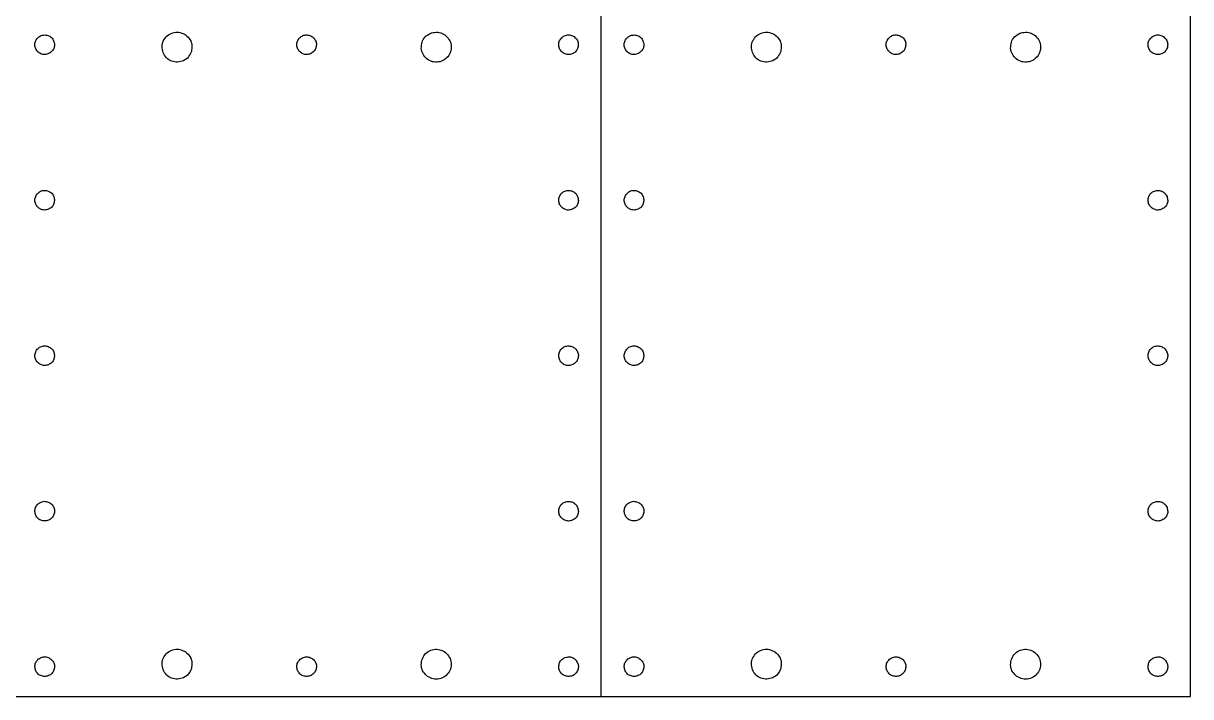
# Model space of a CAD drawing. Extents: x 0 to 432, y 0 to 250.
# Drawn here: x 218.2 to 432.1, y 0.1 to 123.6 of the extents above; entities that cross this region are included whole.
import ezdxf

# ---------------------------------------------------------------- set-up
doc = ezdxf.new("R2010")
doc.units = 0
doc.layers.add('LAYER_1', color=7, linetype='CONTINUOUS')

msp = doc.modelspace()

# ---------------------------------------------------------------- linework, layer by layer
at = {"layer": 'LAYER_1', "color": 7}
for p, q in [((324.12, 0.14), (324.12, 250.14)), ((432.12, 0.14), (432.12, 250.14)), ((247.99, 121.42), (247.99, 121.42)), ((293.02, 121.81), (293.02, 121.81)), ((317.06, 121.1), (317.06, 121.1)), ((355.99, 121.42), (355.99, 121.42)), ((401.02, 121.81), (401.02, 121.81)), ((425.06, 121.1), (425.06, 121.1)), ((220.67, 118.58), (220.67, 118.58)), ((271.92, 119.64), (271.92, 119.64)), ((328.67, 118.58), (328.67, 118.58)), ((379.92, 119.64), (379.92, 119.64)), ((220.67, 90.08), (220.67, 90.08)), ((328.67, 90.08), (328.67, 90.08)), ((319.18, 89.68), (319.18, 89.68)), ((427.18, 89.68), (427.18, 89.68)), ((319.92, 62.64), (319.92, 62.64)), ((427.92, 62.64), (427.92, 62.64)), ((220.67, 61.58), (220.67, 61.58)), ((328.67, 61.58), (328.67, 61.58)), ((222.12, 32.34), (222.12, 32.34)), ((319.18, 32.68), (319.18, 32.68)), ((330.12, 32.34), (330.12, 32.34)), ((427.18, 32.68), (427.18, 32.68)), ((247.99, 8.32), (247.99, 8.32)), ((269.06, 7.1), (269.06, 7.1)), ((355.99, 8.32), (355.99, 8.32)), ((377.06, 7.1), (377.06, 7.1)), ((316.32, 5.64), (316.32, 5.64)), ((424.32, 5.64), (424.32, 5.64)), ((222.12, 3.84), (222.12, 3.84)), ((295.49, 3.87), (295.49, 3.87)), ((330.12, 3.84), (330.12, 3.84)), ((403.49, 3.87), (403.49, 3.87)), ((0.14, 0.14), (432.12, 0.14))]:
    msp.add_line(p, q, dxfattribs=at)
for points, knots in [([(244.59, 121.28), (244.9, 121.49), (245.54, 121.91), (246.72, 122.01), (247.42, 121.71), (247.76, 121.56)], [0, 0, 0, 0, 1.125769, 2.251343, 3.377113, 3.377113, 3.377113, 3.377113]), ([(293.02, 121.81), (293.39, 121.88), (294.14, 122.02), (295.27, 121.67), (295.8, 121.12), (296.07, 120.85)], [0, 0, 0, 0, 1.125895, 2.251523, 3.377418, 3.377418, 3.377418, 3.377418]), ([(352.59, 121.28), (352.9, 121.49), (353.54, 121.91), (354.72, 122.01), (355.42, 121.71), (355.76, 121.56)], [0, 0, 0, 0, 1.125769, 2.251342, 3.377113, 3.377113, 3.377113, 3.377113]), ([(401.02, 121.81), (401.39, 121.88), (402.14, 122.02), (403.27, 121.67), (403.8, 121.12), (404.07, 120.85)], [0, 0, 0, 0, 1.125895, 2.251523, 3.377418, 3.377418, 3.377418, 3.377418]), ([(220.67, 118.58), (220.55, 118.79), (220.32, 119.19), (220.29, 119.92), (220.48, 120.35), (220.58, 120.56)], [0, 0, 0, 0, 0.694088, 1.387944, 2.082171, 2.082171, 2.082171, 2.082171]), ([(220.58, 120.56), (220.72, 120.75), (221, 121.11), (221.65, 121.43), (222.11, 121.43), (222.34, 121.42)], [0, 0, 0, 0, 0.690027, 1.37978, 2.069558, 2.069558, 2.069558, 2.069558]), ([(222.34, 121.42), (222.59, 121.36), (223.07, 121.24), (223.64, 120.72), (223.8, 120.25), (223.88, 120.02)], [0, 0, 0, 0, 0.735841, 1.472094, 2.207955, 2.207955, 2.207955, 2.207955]), ([(223.88, 120.02), (223.9, 119.76), (223.95, 119.26), (223.62, 118.54), (223.22, 118.24), (223.02, 118.09)], [0, 0, 0, 0, 0.747353, 1.495171, 2.242571, 2.242571, 2.242571, 2.242571]), ([(243.81, 118.19), (243.72, 118.56), (243.53, 119.29), (243.82, 120.44), (244.33, 121), (244.59, 121.28)], [0, 0, 0, 0, 1.125797, 2.251382, 3.377181, 3.377181, 3.377181, 3.377181]), ([(247.76, 121.56), (247.79, 121.55), (247.84, 121.52), (247.92, 121.47), (247.96, 121.43), (247.99, 121.42)], [0, 0, 0, 0, 0.0898899, 0.1797786, 0.2696674, 0.2696674, 0.2696674, 0.2696674]), ([(247.99, 121.42), (248.27, 121.16), (248.82, 120.64), (249.2, 119.51), (249.07, 118.77), (249, 118.39)], [0, 0, 0, 0, 1.12589, 2.251514, 3.377404, 3.377404, 3.377404, 3.377404]), ([(268.71, 118.53), (268.58, 118.74), (268.32, 119.16), (268.29, 119.94), (268.5, 120.39), (268.61, 120.61)], [0, 0, 0, 0, 0.736896, 1.473639, 2.210535, 2.210535, 2.210535, 2.210535]), ([(268.61, 120.61), (268.76, 120.8), (269.08, 121.18), (269.8, 121.48), (270.3, 121.42), (270.54, 121.39)], [0, 0, 0, 0, 0.736886, 1.473626, 2.21051, 2.21051, 2.21051, 2.21051]), ([(270.54, 121.39), (270.78, 121.3), (271.24, 121.13), (271.74, 120.54), (271.9, 120.04), (271.92, 119.76), (271.92, 119.7), (271.92, 119.66), (271.92, 119.64)], [0, 0, 0, 0, 0.736864, 1.473605, 2.210468, 2.269301, 2.328136, 2.38697, 2.38697, 2.38697, 2.38697]), ([(291.13, 118.98), (291.15, 119.35), (291.18, 120.11), (291.79, 121.13), (292.44, 121.52), (292.77, 121.71)], [0, 0, 0, 0, 1.125767, 2.251341, 3.377109, 3.377109, 3.377109, 3.377109]), ([(292.77, 121.71), (292.8, 121.72), (292.85, 121.75), (292.94, 121.78), (292.99, 121.8), (293.02, 121.81)], [0, 0, 0, 0, 0.0898898, 0.1797792, 0.2696684, 0.2696684, 0.2696684, 0.2696684]), ([(296.07, 120.85), (296.26, 120.52), (296.64, 119.87), (296.67, 118.68), (296.33, 118), (296.16, 117.66)], [0, 0, 0, 0, 1.125848, 2.251442, 3.377291, 3.377291, 3.377291, 3.377291]), ([(316.46, 118.95), (316.39, 119.19), (316.26, 119.67), (316.44, 120.42), (316.76, 120.84), (316.97, 121.03), (317.02, 121.06), (317.05, 121.09), (317.06, 121.1)], [0, 0, 0, 0, 0.736851, 1.473577, 2.210436, 2.269269, 2.328103, 2.386937, 2.386937, 2.386937, 2.386937]), ([(317.06, 121.1), (317.28, 121.22), (317.72, 121.46), (318.49, 121.47), (318.93, 121.23), (319.15, 121.12)], [0, 0, 0, 0, 0.736949, 1.473715, 2.210661, 2.210661, 2.210661, 2.210661]), ([(319.15, 121.12), (319.34, 120.95), (319.71, 120.62), (319.97, 119.89), (319.89, 119.4), (319.85, 119.15)], [0, 0, 0, 0, 0.736906, 1.473644, 2.210545, 2.210545, 2.210545, 2.210545]), ([(328.67, 118.58), (328.55, 118.79), (328.32, 119.19), (328.29, 119.92), (328.48, 120.35), (328.58, 120.56)], [0, 0, 0, 0, 0.694088, 1.387944, 2.082171, 2.082171, 2.082171, 2.082171]), ([(328.58, 120.56), (328.72, 120.75), (329, 121.11), (329.65, 121.43), (330.11, 121.43), (330.34, 121.42)], [0, 0, 0, 0, 0.690027, 1.37978, 2.069558, 2.069558, 2.069558, 2.069558]), ([(330.34, 121.42), (330.59, 121.36), (331.07, 121.24), (331.64, 120.72), (331.8, 120.25), (331.88, 120.02)], [0, 0, 0, 0, 0.735841, 1.472094, 2.207955, 2.207955, 2.207955, 2.207955]), ([(331.88, 120.02), (331.9, 119.76), (331.95, 119.26), (331.62, 118.54), (331.22, 118.24), (331.02, 118.09)], [0, 0, 0, 0, 0.747353, 1.495171, 2.242571, 2.242571, 2.242571, 2.242571]), ([(351.81, 118.19), (351.72, 118.56), (351.53, 119.29), (351.82, 120.44), (352.33, 121), (352.59, 121.28)], [0, 0, 0, 0, 1.125797, 2.251382, 3.377182, 3.377182, 3.377182, 3.377182]), ([(355.76, 121.56), (355.79, 121.55), (355.84, 121.52), (355.92, 121.47), (355.96, 121.43), (355.99, 121.42)], [0, 0, 0, 0, 0.0898891, 0.1797778, 0.2696666, 0.2696666, 0.2696666, 0.2696666]), ([(355.99, 121.42), (356.27, 121.16), (356.82, 120.64), (357.2, 119.51), (357.07, 118.77), (357, 118.39)], [0, 0, 0, 0, 1.12589, 2.251514, 3.377404, 3.377404, 3.377404, 3.377404]), ([(376.71, 118.53), (376.58, 118.74), (376.32, 119.16), (376.29, 119.94), (376.5, 120.39), (376.61, 120.61)], [0, 0, 0, 0, 0.736896, 1.473639, 2.210535, 2.210535, 2.210535, 2.210535]), ([(376.61, 120.61), (376.76, 120.8), (377.08, 121.18), (377.8, 121.48), (378.3, 121.42), (378.54, 121.39)], [0, 0, 0, 0, 0.736886, 1.473626, 2.21051, 2.21051, 2.21051, 2.21051]), ([(378.54, 121.39), (378.78, 121.3), (379.24, 121.13), (379.74, 120.54), (379.9, 120.04), (379.92, 119.76), (379.92, 119.7), (379.92, 119.66), (379.92, 119.64)], [0, 0, 0, 0, 0.736864, 1.473605, 2.210468, 2.269301, 2.328136, 2.38697, 2.38697, 2.38697, 2.38697]), ([(399.13, 118.98), (399.15, 119.35), (399.18, 120.11), (399.79, 121.13), (400.44, 121.52), (400.77, 121.71)], [0, 0, 0, 0, 1.125767, 2.251341, 3.377109, 3.377109, 3.377109, 3.377109]), ([(400.77, 121.71), (400.8, 121.72), (400.85, 121.75), (400.94, 121.78), (400.99, 121.8), (401.02, 121.81)], [0, 0, 0, 0, 0.0898898, 0.1797792, 0.2696684, 0.2696684, 0.2696684, 0.2696684]), ([(404.07, 120.85), (404.26, 120.52), (404.64, 119.87), (404.67, 118.68), (404.33, 118), (404.16, 117.66)], [0, 0, 0, 0, 1.125848, 2.251442, 3.377291, 3.377291, 3.377291, 3.377291]), ([(424.46, 118.95), (424.39, 119.19), (424.26, 119.67), (424.44, 120.42), (424.76, 120.84), (424.97, 121.03), (425.02, 121.06), (425.05, 121.09), (425.06, 121.1)], [0, 0, 0, 0, 0.736851, 1.473577, 2.210436, 2.269269, 2.328103, 2.386937, 2.386937, 2.386937, 2.386937]), ([(425.06, 121.1), (425.28, 121.22), (425.72, 121.46), (426.49, 121.47), (426.93, 121.23), (427.15, 121.12)], [0, 0, 0, 0, 0.736949, 1.473716, 2.210661, 2.210661, 2.210661, 2.210661]), ([(427.15, 121.12), (427.34, 120.95), (427.71, 120.62), (427.97, 119.89), (427.89, 119.4), (427.85, 119.15)], [0, 0, 0, 0, 0.736906, 1.473644, 2.210545, 2.210545, 2.210545, 2.210545]), ([(220.95, 118.28), (220.91, 118.31), (220.85, 118.37), (220.75, 118.47), (220.69, 118.55), (220.67, 118.58)], [0, 0, 0, 0, 0.1385635, 0.2771123, 0.4156514, 0.4156514, 0.4156514, 0.4156514]), ([(223.02, 118.09), (222.79, 117.99), (222.34, 117.79), (221.57, 117.87), (221.15, 118.14), (220.95, 118.28)], [0, 0, 0, 0, 0.7349, 1.470124, 2.205184, 2.205184, 2.205184, 2.205184]), ([(246.48, 116.44), (246.1, 116.47), (245.35, 116.54), (244.35, 117.19), (243.99, 117.86), (243.81, 118.19)], [0, 0, 0, 0, 1.125825, 2.251413, 3.377239, 3.377239, 3.377239, 3.377239]), ([(249, 118.39), (248.85, 118.05), (248.54, 117.35), (247.6, 116.63), (246.85, 116.5), (246.48, 116.44)], [0, 0, 0, 0, 1.125854, 2.251452, 3.377305, 3.377305, 3.377305, 3.377305]), ([(270.71, 117.94), (270.47, 117.89), (269.98, 117.78), (269.24, 118), (268.89, 118.35), (268.71, 118.53)], [0, 0, 0, 0, 0.736919, 1.473666, 2.210593, 2.210593, 2.210593, 2.210593]), ([(271.92, 119.64), (271.89, 119.39), (271.83, 118.9), (271.38, 118.27), (270.93, 118.05), (270.71, 117.94)], [0, 0, 0, 0, 0.736933, 1.473692, 2.210632, 2.210632, 2.210632, 2.210632]), ([(293.18, 116.53), (292.83, 116.67), (292.12, 116.95), (291.36, 117.86), (291.21, 118.6), (291.13, 118.98)], [0, 0, 0, 0, 1.12579, 2.251365, 3.377159, 3.377159, 3.377159, 3.377159]), ([(296.16, 117.66), (295.91, 117.38), (295.42, 116.8), (294.3, 116.38), (293.55, 116.48), (293.18, 116.53)], [0, 0, 0, 0, 1.125833, 2.25143, 3.377266, 3.377266, 3.377266, 3.377266]), ([(318.23, 117.84), (317.98, 117.86), (317.49, 117.89), (316.83, 118.3), (316.58, 118.74), (316.46, 118.95)], [0, 0, 0, 0, 0.736875, 1.473612, 2.21049, 2.21049, 2.21049, 2.21049]), ([(319.85, 119.15), (319.76, 118.92), (319.57, 118.47), (318.96, 117.98), (318.47, 117.89), (318.23, 117.84)], [0, 0, 0, 0, 0.736912, 1.473665, 2.210576, 2.210576, 2.210576, 2.210576]), ([(328.95, 118.28), (328.91, 118.31), (328.85, 118.37), (328.75, 118.47), (328.69, 118.55), (328.67, 118.58)], [0, 0, 0, 0, 0.1385635, 0.2771123, 0.4156514, 0.4156514, 0.4156514, 0.4156514]), ([(331.02, 118.09), (330.79, 117.99), (330.34, 117.79), (329.57, 117.87), (329.15, 118.14), (328.95, 118.28)], [0, 0, 0, 0, 0.7349, 1.470124, 2.205184, 2.205184, 2.205184, 2.205184]), ([(354.48, 116.44), (354.1, 116.47), (353.35, 116.54), (352.35, 117.19), (351.99, 117.86), (351.81, 118.19)], [0, 0, 0, 0, 1.125825, 2.251413, 3.377239, 3.377239, 3.377239, 3.377239]), ([(357, 118.39), (356.85, 118.05), (356.54, 117.35), (355.6, 116.63), (354.85, 116.5), (354.48, 116.44)], [0, 0, 0, 0, 1.125854, 2.251452, 3.377305, 3.377305, 3.377305, 3.377305]), ([(378.71, 117.94), (378.47, 117.89), (377.98, 117.78), (377.24, 118), (376.89, 118.35), (376.71, 118.53)], [0, 0, 0, 0, 0.736919, 1.473666, 2.210593, 2.210593, 2.210593, 2.210593]), ([(379.92, 119.64), (379.89, 119.39), (379.83, 118.9), (379.38, 118.27), (378.93, 118.05), (378.71, 117.94)], [0, 0, 0, 0, 0.736933, 1.473692, 2.210632, 2.210632, 2.210632, 2.210632]), ([(401.18, 116.53), (400.83, 116.67), (400.12, 116.95), (399.36, 117.86), (399.21, 118.6), (399.13, 118.98)], [0, 0, 0, 0, 1.125789, 2.251364, 3.377159, 3.377159, 3.377159, 3.377159]), ([(404.16, 117.66), (403.91, 117.38), (403.42, 116.8), (402.3, 116.38), (401.55, 116.48), (401.18, 116.53)], [0, 0, 0, 0, 1.125833, 2.25143, 3.377266, 3.377266, 3.377266, 3.377266]), ([(426.23, 117.84), (425.98, 117.86), (425.49, 117.89), (424.83, 118.3), (424.58, 118.74), (424.46, 118.95)], [0, 0, 0, 0, 0.736875, 1.473612, 2.210489, 2.210489, 2.210489, 2.210489]), ([(427.85, 119.15), (427.76, 118.92), (427.57, 118.47), (426.96, 117.98), (426.47, 117.89), (426.23, 117.84)], [0, 0, 0, 0, 0.736912, 1.473666, 2.210577, 2.210577, 2.210577, 2.210577]), ([(220.67, 90.08), (220.55, 90.3), (220.31, 90.73), (220.3, 91.51), (220.53, 91.95), (220.65, 92.17)], [0, 0, 0, 0, 0.736943, 1.473708, 2.210647, 2.210647, 2.210647, 2.210647]), ([(220.65, 92.17), (220.81, 92.36), (221.14, 92.72), (221.88, 92.99), (222.37, 92.91), (222.61, 92.87)], [0, 0, 0, 0, 0.73691, 1.473649, 2.210555, 2.210555, 2.210555, 2.210555]), ([(222.61, 92.87), (222.84, 92.78), (223.3, 92.59), (223.78, 91.98), (223.87, 91.49), (223.92, 91.25)], [0, 0, 0, 0, 0.736909, 1.473662, 2.210569, 2.210569, 2.210569, 2.210569]), ([(316.39, 91.63), (316.49, 91.86), (316.68, 92.32), (317.28, 92.8), (317.77, 92.89), (318.02, 92.94)], [0, 0, 0, 0, 0.736904, 1.473648, 2.21055, 2.21055, 2.21055, 2.21055]), ([(318.02, 92.94), (318.26, 92.92), (318.76, 92.89), (319.42, 92.48), (319.66, 92.05), (319.79, 91.83)], [0, 0, 0, 0, 0.736884, 1.473627, 2.210514, 2.210514, 2.210514, 2.210514]), ([(328.67, 90.08), (328.55, 90.3), (328.31, 90.73), (328.3, 91.51), (328.53, 91.95), (328.65, 92.17)], [0, 0, 0, 0, 0.736943, 1.473708, 2.210647, 2.210647, 2.210647, 2.210647]), ([(328.65, 92.17), (328.81, 92.36), (329.14, 92.72), (329.88, 92.99), (330.37, 92.91), (330.61, 92.87)], [0, 0, 0, 0, 0.73691, 1.47365, 2.210555, 2.210555, 2.210555, 2.210555]), ([(330.61, 92.87), (330.84, 92.78), (331.3, 92.59), (331.78, 91.98), (331.87, 91.49), (331.92, 91.25)], [0, 0, 0, 0, 0.736909, 1.473662, 2.210569, 2.210569, 2.210569, 2.210569]), ([(424.39, 91.63), (424.49, 91.86), (424.68, 92.32), (425.28, 92.8), (425.77, 92.89), (426.02, 92.94)], [0, 0, 0, 0, 0.736904, 1.473648, 2.21055, 2.21055, 2.21055, 2.21055]), ([(426.02, 92.94), (426.26, 92.92), (426.76, 92.89), (427.42, 92.48), (427.66, 92.05), (427.79, 91.83)], [0, 0, 0, 0, 0.736884, 1.473627, 2.210514, 2.210514, 2.210514, 2.210514]), ([(222.81, 89.48), (222.57, 89.41), (222.09, 89.28), (221.35, 89.46), (220.92, 89.77), (220.74, 89.99), (220.7, 90.04), (220.68, 90.07), (220.67, 90.08)], [0, 0, 0, 0, 0.736854, 1.473579, 2.210438, 2.269273, 2.328108, 2.386943, 2.386943, 2.386943, 2.386943]), ([(223.92, 91.25), (223.9, 91), (223.87, 90.5), (223.46, 89.84), (223.03, 89.6), (222.81, 89.48)], [0, 0, 0, 0, 0.73688, 1.473623, 2.210507, 2.210507, 2.210507, 2.210507]), ([(317.09, 89.66), (316.91, 89.83), (316.54, 90.16), (316.28, 90.89), (316.35, 91.38), (316.39, 91.63)], [0, 0, 0, 0, 0.736905, 1.473644, 2.210546, 2.210546, 2.210546, 2.210546]), ([(319.79, 91.83), (319.85, 91.59), (319.99, 91.11), (319.8, 90.36), (319.49, 89.94), (319.27, 89.76), (319.23, 89.72), (319.2, 89.7), (319.18, 89.68)], [0, 0, 0, 0, 0.736852, 1.473578, 2.210436, 2.269271, 2.328104, 2.386938, 2.386938, 2.386938, 2.386938]), ([(330.81, 89.48), (330.57, 89.41), (330.09, 89.28), (329.35, 89.46), (328.92, 89.77), (328.74, 89.99), (328.7, 90.04), (328.68, 90.07), (328.67, 90.08)], [0, 0, 0, 0, 0.736854, 1.47358, 2.210439, 2.269274, 2.328109, 2.386944, 2.386944, 2.386944, 2.386944]), ([(331.92, 91.25), (331.9, 91), (331.87, 90.5), (331.46, 89.84), (331.03, 89.6), (330.81, 89.48)], [0, 0, 0, 0, 0.73688, 1.473622, 2.210507, 2.210507, 2.210507, 2.210507]), ([(425.09, 89.66), (424.91, 89.83), (424.54, 90.16), (424.28, 90.89), (424.35, 91.38), (424.39, 91.63)], [0, 0, 0, 0, 0.736905, 1.473644, 2.210546, 2.210546, 2.210546, 2.210546]), ([(427.79, 91.83), (427.85, 91.59), (427.99, 91.11), (427.8, 90.36), (427.49, 89.94), (427.27, 89.76), (427.23, 89.72), (427.2, 89.7), (427.18, 89.68)], [0, 0, 0, 0, 0.736852, 1.473577, 2.210436, 2.269271, 2.328104, 2.386937, 2.386937, 2.386937, 2.386937]), ([(319.18, 89.68), (318.96, 89.56), (318.53, 89.32), (317.75, 89.32), (317.31, 89.55), (317.09, 89.66)], [0, 0, 0, 0, 0.736948, 1.473715, 2.210668, 2.210668, 2.210668, 2.210668]), ([(427.18, 89.68), (426.96, 89.56), (426.53, 89.32), (425.75, 89.32), (425.31, 89.55), (425.09, 89.66)], [0, 0, 0, 0, 0.736948, 1.473714, 2.210668, 2.210668, 2.210668, 2.210668]), ([(220.65, 63.67), (220.81, 63.86), (221.14, 64.22), (221.88, 64.49), (222.37, 64.41), (222.61, 64.37)], [0, 0, 0, 0, 0.736911, 1.47365, 2.210557, 2.210557, 2.210557, 2.210557]), ([(222.61, 64.37), (222.84, 64.28), (223.3, 64.09), (223.78, 63.48), (223.87, 62.99), (223.92, 62.75)], [0, 0, 0, 0, 0.736905, 1.473661, 2.210568, 2.210568, 2.210568, 2.210568]), ([(316.61, 63.61), (316.76, 63.8), (317.08, 64.18), (317.8, 64.48), (318.3, 64.42), (318.54, 64.39)], [0, 0, 0, 0, 0.736867, 1.473592, 2.210459, 2.210459, 2.210459, 2.210459]), ([(318.54, 64.39), (318.78, 64.3), (319.24, 64.13), (319.74, 63.54), (319.9, 63.04), (319.92, 62.76), (319.92, 62.7), (319.92, 62.66), (319.92, 62.64)], [0, 0, 0, 0, 0.736872, 1.47362, 2.210494, 2.269331, 2.328169, 2.387006, 2.387006, 2.387006, 2.387006]), ([(328.65, 63.67), (328.81, 63.86), (329.14, 64.22), (329.88, 64.49), (330.37, 64.41), (330.61, 64.37)], [0, 0, 0, 0, 0.736911, 1.47365, 2.210557, 2.210557, 2.210557, 2.210557]), ([(330.61, 64.37), (330.84, 64.28), (331.3, 64.09), (331.78, 63.48), (331.87, 62.99), (331.92, 62.75)], [0, 0, 0, 0, 0.736906, 1.473662, 2.210568, 2.210568, 2.210568, 2.210568]), ([(424.61, 63.61), (424.76, 63.8), (425.08, 64.18), (425.8, 64.48), (426.3, 64.42), (426.54, 64.39)], [0, 0, 0, 0, 0.736867, 1.473592, 2.210459, 2.210459, 2.210459, 2.210459]), ([(426.54, 64.39), (426.78, 64.3), (427.24, 64.13), (427.74, 63.54), (427.9, 63.04), (427.92, 62.76), (427.92, 62.7), (427.92, 62.66), (427.92, 62.64)], [0, 0, 0, 0, 0.736872, 1.47362, 2.210494, 2.269332, 2.328169, 2.387006, 2.387006, 2.387006, 2.387006]), ([(220.67, 61.58), (220.55, 61.8), (220.31, 62.23), (220.3, 63.01), (220.53, 63.45), (220.65, 63.67)], [0, 0, 0, 0, 0.736943, 1.473712, 2.21065, 2.21065, 2.21065, 2.21065]), ([(223.92, 62.75), (223.9, 62.5), (223.87, 62), (223.46, 61.34), (223.03, 61.1), (222.81, 60.98)], [0, 0, 0, 0, 0.736884, 1.473635, 2.210523, 2.210523, 2.210523, 2.210523]), ([(316.71, 61.53), (316.58, 61.74), (316.32, 62.16), (316.29, 62.94), (316.5, 63.39), (316.61, 63.61)], [0, 0, 0, 0, 0.736906, 1.473652, 2.210556, 2.210556, 2.210556, 2.210556]), ([(319.92, 62.64), (319.89, 62.39), (319.83, 61.9), (319.38, 61.27), (318.93, 61.05), (318.71, 60.94)], [0, 0, 0, 0, 0.736948, 1.473725, 2.210671, 2.210671, 2.210671, 2.210671]), ([(328.67, 61.58), (328.55, 61.8), (328.31, 62.23), (328.3, 63.01), (328.53, 63.45), (328.65, 63.67)], [0, 0, 0, 0, 0.736943, 1.473712, 2.21065, 2.21065, 2.21065, 2.21065]), ([(331.92, 62.75), (331.9, 62.5), (331.87, 62), (331.46, 61.34), (331.03, 61.1), (330.81, 60.98)], [0, 0, 0, 0, 0.736884, 1.473635, 2.210523, 2.210523, 2.210523, 2.210523]), ([(424.71, 61.53), (424.58, 61.74), (424.32, 62.16), (424.29, 62.94), (424.5, 63.39), (424.61, 63.61)], [0, 0, 0, 0, 0.736906, 1.473652, 2.210556, 2.210556, 2.210556, 2.210556]), ([(427.92, 62.64), (427.89, 62.39), (427.83, 61.9), (427.38, 61.27), (426.93, 61.05), (426.71, 60.94)], [0, 0, 0, 0, 0.736948, 1.473725, 2.210671, 2.210671, 2.210671, 2.210671]), ([(222.81, 60.98), (222.57, 60.91), (222.09, 60.78), (221.35, 60.96), (220.92, 61.27), (220.74, 61.49), (220.7, 61.54), (220.68, 61.57), (220.67, 61.58)], [0, 0, 0, 0, 0.736852, 1.473581, 2.210435, 2.269272, 2.328108, 2.386945, 2.386945, 2.386945, 2.386945]), ([(318.71, 60.94), (318.47, 60.89), (317.98, 60.78), (317.24, 61), (316.89, 61.35), (316.71, 61.53)], [0, 0, 0, 0, 0.736903, 1.473639, 2.210544, 2.210544, 2.210544, 2.210544]), ([(330.81, 60.98), (330.57, 60.91), (330.09, 60.78), (329.35, 60.96), (328.92, 61.27), (328.74, 61.49), (328.7, 61.54), (328.68, 61.57), (328.67, 61.58)], [0, 0, 0, 0, 0.736853, 1.473582, 2.210436, 2.269273, 2.328109, 2.386946, 2.386946, 2.386946, 2.386946]), ([(426.71, 60.94), (426.47, 60.89), (425.98, 60.78), (425.24, 61), (424.89, 61.35), (424.71, 61.53)], [0, 0, 0, 0, 0.736903, 1.473639, 2.210544, 2.210544, 2.210544, 2.210544]), ([(220.42, 33.55), (220.37, 33.79), (220.27, 34.28), (220.48, 35.03), (220.83, 35.38), (221.01, 35.55)], [0, 0, 0, 0, 0.736907, 1.473647, 2.21056, 2.21056, 2.21056, 2.21056]), ([(221.01, 35.55), (221.22, 35.68), (221.64, 35.94), (222.42, 35.98), (222.87, 35.76), (223.09, 35.66)], [0, 0, 0, 0, 0.7369, 1.473642, 2.210542, 2.210542, 2.210542, 2.210542]), ([(223.09, 35.66), (223.28, 35.5), (223.67, 35.18), (223.96, 34.46), (223.9, 33.97), (223.87, 33.72)], [0, 0, 0, 0, 0.736874, 1.473605, 2.210476, 2.210476, 2.210476, 2.210476]), ([(317.09, 32.66), (316.91, 32.83), (316.54, 33.16), (316.28, 33.89), (316.35, 34.38), (316.39, 34.63)], [0, 0, 0, 0, 0.736906, 1.473644, 2.210545, 2.210545, 2.210545, 2.210545]), ([(316.39, 34.63), (316.49, 34.86), (316.68, 35.32), (317.28, 35.8), (317.77, 35.89), (318.02, 35.94)], [0, 0, 0, 0, 0.736903, 1.473649, 2.21055, 2.21055, 2.21055, 2.21055]), ([(318.02, 35.94), (318.26, 35.92), (318.76, 35.89), (319.42, 35.48), (319.66, 35.05), (319.79, 34.83)], [0, 0, 0, 0, 0.736884, 1.473628, 2.210514, 2.210514, 2.210514, 2.210514]), ([(319.79, 34.83), (319.85, 34.59), (319.99, 34.11), (319.8, 33.36), (319.49, 32.94), (319.27, 32.76), (319.23, 32.72), (319.2, 32.7), (319.18, 32.68)], [0, 0, 0, 0, 0.736851, 1.473576, 2.210435, 2.269269, 2.328103, 2.386937, 2.386937, 2.386937, 2.386937]), ([(328.42, 33.55), (328.37, 33.79), (328.27, 34.28), (328.48, 35.03), (328.83, 35.38), (329.01, 35.55)], [0, 0, 0, 0, 0.736907, 1.473647, 2.21056, 2.21056, 2.21056, 2.21056]), ([(329.01, 35.55), (329.22, 35.68), (329.64, 35.94), (330.42, 35.98), (330.87, 35.76), (331.09, 35.66)], [0, 0, 0, 0, 0.7369, 1.473642, 2.210543, 2.210543, 2.210543, 2.210543]), ([(331.09, 35.66), (331.28, 35.5), (331.67, 35.18), (331.96, 34.46), (331.9, 33.97), (331.87, 33.72)], [0, 0, 0, 0, 0.736873, 1.473605, 2.210476, 2.210476, 2.210476, 2.210476]), ([(425.09, 32.66), (424.91, 32.83), (424.54, 33.16), (424.28, 33.89), (424.35, 34.38), (424.39, 34.63)], [0, 0, 0, 0, 0.736906, 1.473644, 2.210545, 2.210545, 2.210545, 2.210545]), ([(424.39, 34.63), (424.49, 34.86), (424.68, 35.32), (425.28, 35.8), (425.77, 35.89), (426.02, 35.94)], [0, 0, 0, 0, 0.736903, 1.473649, 2.21055, 2.21055, 2.21055, 2.21055]), ([(426.02, 35.94), (426.26, 35.92), (426.76, 35.89), (427.42, 35.48), (427.66, 35.05), (427.79, 34.83)], [0, 0, 0, 0, 0.736885, 1.473628, 2.210515, 2.210515, 2.210515, 2.210515]), ([(427.79, 34.83), (427.85, 34.59), (427.99, 34.11), (427.8, 33.36), (427.49, 32.94), (427.27, 32.76), (427.23, 32.72), (427.2, 32.7), (427.18, 32.68)], [0, 0, 0, 0, 0.736851, 1.473577, 2.210436, 2.269269, 2.328103, 2.386937, 2.386937, 2.386937, 2.386937]), ([(222.12, 32.34), (221.88, 32.37), (221.38, 32.43), (220.75, 32.88), (220.53, 33.33), (220.42, 33.55)], [0, 0, 0, 0, 0.736943, 1.473712, 2.210652, 2.210652, 2.210652, 2.210652]), ([(223.87, 33.72), (223.79, 33.49), (223.61, 33.02), (223.02, 32.53), (222.52, 32.37), (222.24, 32.34), (222.18, 32.34), (222.14, 32.34), (222.12, 32.34)], [0, 0, 0, 0, 0.736872, 1.473619, 2.210491, 2.269325, 2.32816, 2.386994, 2.386994, 2.386994, 2.386994]), ([(319.18, 32.68), (318.96, 32.56), (318.53, 32.32), (317.75, 32.32), (317.31, 32.55), (317.09, 32.66)], [0, 0, 0, 0, 0.736949, 1.473716, 2.210661, 2.210661, 2.210661, 2.210661]), ([(330.12, 32.34), (329.88, 32.37), (329.38, 32.43), (328.75, 32.88), (328.53, 33.33), (328.42, 33.55)], [0, 0, 0, 0, 0.736943, 1.473712, 2.210652, 2.210652, 2.210652, 2.210652]), ([(331.87, 33.72), (331.79, 33.49), (331.61, 33.02), (331.02, 32.53), (330.52, 32.37), (330.24, 32.34), (330.18, 32.34), (330.14, 32.34), (330.12, 32.34)], [0, 0, 0, 0, 0.736872, 1.473619, 2.210491, 2.269325, 2.328159, 2.386994, 2.386994, 2.386994, 2.386994]), ([(427.18, 32.68), (426.96, 32.56), (426.53, 32.32), (425.75, 32.32), (425.31, 32.55), (425.09, 32.66)], [0, 0, 0, 0, 0.736949, 1.473715, 2.210661, 2.210661, 2.210661, 2.210661]), ([(244.59, 8.18), (244.9, 8.39), (245.54, 8.81), (246.72, 8.91), (247.42, 8.61), (247.76, 8.46)], [0, 0, 0, 0, 1.125768, 2.251343, 3.377113, 3.377113, 3.377113, 3.377113]), ([(291.23, 6.84), (291.37, 7.19), (291.67, 7.89), (292.59, 8.63), (293.34, 8.77), (293.71, 8.84)], [0, 0, 0, 0, 1.125821, 2.251401, 3.377223, 3.377223, 3.377223, 3.377223]), ([(293.71, 8.84), (294.09, 8.81), (294.85, 8.76), (295.85, 8.13), (296.23, 7.47), (296.41, 7.14)], [0, 0, 0, 0, 1.125803, 2.251389, 3.377194, 3.377194, 3.377194, 3.377194]), ([(352.59, 8.18), (352.9, 8.39), (353.54, 8.81), (354.72, 8.91), (355.42, 8.61), (355.76, 8.46)], [0, 0, 0, 0, 1.125768, 2.251342, 3.377113, 3.377113, 3.377113, 3.377113]), ([(399.23, 6.84), (399.37, 7.19), (399.67, 7.89), (400.59, 8.63), (401.34, 8.77), (401.71, 8.84)], [0, 0, 0, 0, 1.12582, 2.251401, 3.377223, 3.377223, 3.377223, 3.377223]), ([(401.71, 8.84), (402.09, 8.81), (402.85, 8.76), (403.85, 8.13), (404.23, 7.47), (404.41, 7.14)], [0, 0, 0, 0, 1.125803, 2.251389, 3.377194, 3.377194, 3.377194, 3.377194]), ([(220.42, 5.05), (220.37, 5.29), (220.27, 5.78), (220.48, 6.53), (220.83, 6.88), (221.01, 7.05)], [0, 0, 0, 0, 0.736907, 1.473646, 2.210559, 2.210559, 2.210559, 2.210559]), ([(221.01, 7.05), (221.22, 7.18), (221.64, 7.44), (222.42, 7.48), (222.87, 7.26), (223.09, 7.16)], [0, 0, 0, 0, 0.7369, 1.473642, 2.210541, 2.210541, 2.210541, 2.210541]), ([(223.09, 7.16), (223.28, 7), (223.67, 6.68), (223.96, 5.96), (223.9, 5.47), (223.87, 5.22)], [0, 0, 0, 0, 0.736875, 1.473607, 2.210479, 2.210479, 2.210479, 2.210479]), ([(243.81, 5.09), (243.72, 5.46), (243.53, 6.19), (243.82, 7.34), (244.33, 7.9), (244.59, 8.18)], [0, 0, 0, 0, 1.125797, 2.251381, 3.377181, 3.377181, 3.377181, 3.377181]), ([(247.76, 8.46), (247.79, 8.45), (247.84, 8.42), (247.92, 8.37), (247.96, 8.33), (247.99, 8.32)], [0, 0, 0, 0, 0.0898904, 0.1797791, 0.2696679, 0.2696679, 0.2696679, 0.2696679]), ([(247.99, 8.32), (248.27, 8.06), (248.82, 7.54), (249.2, 6.41), (249.07, 5.67), (249, 5.29)], [0, 0, 0, 0, 1.12589, 2.251513, 3.377404, 3.377404, 3.377404, 3.377404]), ([(268.46, 4.95), (268.39, 5.19), (268.26, 5.67), (268.44, 6.42), (268.76, 6.84), (268.97, 7.03), (269.02, 7.06), (269.05, 7.09), (269.06, 7.1)], [0, 0, 0, 0, 0.736854, 1.473583, 2.210437, 2.269274, 2.32811, 2.386945, 2.386945, 2.386945, 2.386945]), ([(269.06, 7.1), (269.28, 7.22), (269.72, 7.46), (270.49, 7.47), (270.93, 7.23), (271.15, 7.12)], [0, 0, 0, 0, 0.736941, 1.473708, 2.210645, 2.210645, 2.210645, 2.210645]), ([(271.15, 7.12), (271.34, 6.95), (271.71, 6.62), (271.97, 5.89), (271.89, 5.4), (271.85, 5.15)], [0, 0, 0, 0, 0.73691, 1.473647, 2.210556, 2.210556, 2.210556, 2.210556]), ([(292.3, 3.84), (292.02, 4.09), (291.45, 4.59), (291.05, 5.71), (291.17, 6.46), (291.23, 6.84)], [0, 0, 0, 0, 1.125856, 2.251454, 3.37731, 3.37731, 3.37731, 3.37731]), ([(296.41, 7.14), (296.51, 6.78), (296.72, 6.05), (296.45, 4.89), (295.95, 4.32), (295.7, 4.04)], [0, 0, 0, 0, 1.12577, 2.251345, 3.377117, 3.377117, 3.377117, 3.377117]), ([(316.32, 5.64), (316.35, 5.89), (316.41, 6.38), (316.86, 7.01), (317.31, 7.23), (317.53, 7.34)], [0, 0, 0, 0, 0.736944, 1.473717, 2.210663, 2.210663, 2.210663, 2.210663]), ([(317.53, 7.34), (317.78, 7.39), (318.26, 7.5), (319.01, 7.28), (319.36, 6.93), (319.54, 6.76)], [0, 0, 0, 0, 0.736901, 1.473637, 2.210545, 2.210545, 2.210545, 2.210545]), ([(319.54, 6.76), (319.66, 6.54), (319.92, 6.12), (319.96, 5.34), (319.75, 4.89), (319.64, 4.67)], [0, 0, 0, 0, 0.736902, 1.473642, 2.210543, 2.210543, 2.210543, 2.210543]), ([(328.42, 5.05), (328.37, 5.29), (328.27, 5.78), (328.48, 6.53), (328.83, 6.88), (329.01, 7.05)], [0, 0, 0, 0, 0.736907, 1.473646, 2.210559, 2.210559, 2.210559, 2.210559]), ([(329.01, 7.05), (329.22, 7.18), (329.64, 7.44), (330.42, 7.48), (330.87, 7.26), (331.09, 7.16)], [0, 0, 0, 0, 0.7369, 1.473642, 2.210542, 2.210542, 2.210542, 2.210542]), ([(331.09, 7.16), (331.28, 7), (331.67, 6.68), (331.96, 5.96), (331.9, 5.47), (331.87, 5.22)], [0, 0, 0, 0, 0.736874, 1.473606, 2.210478, 2.210478, 2.210478, 2.210478]), ([(351.81, 5.09), (351.72, 5.46), (351.53, 6.19), (351.82, 7.34), (352.33, 7.9), (352.59, 8.18)], [0, 0, 0, 0, 1.125797, 2.251381, 3.377182, 3.377182, 3.377182, 3.377182]), ([(355.76, 8.46), (355.79, 8.45), (355.84, 8.42), (355.92, 8.37), (355.96, 8.33), (355.99, 8.32)], [0, 0, 0, 0, 0.0898896, 0.1797783, 0.2696671, 0.2696671, 0.2696671, 0.2696671]), ([(355.99, 8.32), (356.27, 8.06), (356.82, 7.54), (357.2, 6.41), (357.07, 5.67), (357, 5.29)], [0, 0, 0, 0, 1.12589, 2.251513, 3.377404, 3.377404, 3.377404, 3.377404]), ([(376.46, 4.95), (376.39, 5.19), (376.26, 5.67), (376.44, 6.42), (376.76, 6.84), (376.97, 7.03), (377.02, 7.06), (377.05, 7.09), (377.06, 7.1)], [0, 0, 0, 0, 0.736854, 1.473583, 2.210437, 2.269274, 2.32811, 2.386946, 2.386946, 2.386946, 2.386946]), ([(377.06, 7.1), (377.28, 7.22), (377.72, 7.46), (378.49, 7.47), (378.93, 7.23), (379.15, 7.12)], [0, 0, 0, 0, 0.73694, 1.473707, 2.210644, 2.210644, 2.210644, 2.210644]), ([(379.15, 7.12), (379.34, 6.95), (379.71, 6.62), (379.97, 5.89), (379.89, 5.4), (379.85, 5.15)], [0, 0, 0, 0, 0.736911, 1.473648, 2.210556, 2.210556, 2.210556, 2.210556]), ([(400.3, 3.84), (400.02, 4.09), (399.45, 4.59), (399.05, 5.71), (399.17, 6.46), (399.23, 6.84)], [0, 0, 0, 0, 1.125856, 2.251454, 3.37731, 3.37731, 3.37731, 3.37731]), ([(404.41, 7.14), (404.51, 6.78), (404.72, 6.05), (404.45, 4.89), (403.95, 4.32), (403.7, 4.04)], [0, 0, 0, 0, 1.12577, 2.251345, 3.377117, 3.377117, 3.377117, 3.377117]), ([(424.32, 5.64), (424.35, 5.89), (424.41, 6.38), (424.86, 7.01), (425.31, 7.23), (425.53, 7.34)], [0, 0, 0, 0, 0.736944, 1.473717, 2.210663, 2.210663, 2.210663, 2.210663]), ([(425.53, 7.34), (425.78, 7.39), (426.26, 7.5), (427.01, 7.28), (427.36, 6.93), (427.54, 6.76)], [0, 0, 0, 0, 0.736901, 1.473638, 2.210545, 2.210545, 2.210545, 2.210545]), ([(427.54, 6.76), (427.66, 6.54), (427.92, 6.12), (427.96, 5.34), (427.75, 4.89), (427.64, 4.67)], [0, 0, 0, 0, 0.736902, 1.473642, 2.210543, 2.210543, 2.210543, 2.210543]), ([(222.12, 3.84), (221.88, 3.87), (221.38, 3.93), (220.75, 4.38), (220.53, 4.83), (220.42, 5.05)], [0, 0, 0, 0, 0.736943, 1.473712, 2.210653, 2.210653, 2.210653, 2.210653]), ([(223.87, 5.22), (223.79, 4.99), (223.61, 4.52), (223.02, 4.03), (222.52, 3.87), (222.24, 3.84), (222.18, 3.84), (222.14, 3.84), (222.12, 3.84)], [0, 0, 0, 0, 0.736869, 1.473616, 2.210488, 2.269322, 2.328157, 2.386991, 2.386991, 2.386991, 2.386991]), ([(246.48, 3.34), (246.1, 3.37), (245.35, 3.44), (244.35, 4.09), (243.99, 4.76), (243.81, 5.09)], [0, 0, 0, 0, 1.125825, 2.251413, 3.37724, 3.37724, 3.37724, 3.37724]), ([(249, 5.29), (248.85, 4.95), (248.54, 4.25), (247.6, 3.53), (246.85, 3.4), (246.48, 3.34)], [0, 0, 0, 0, 1.125853, 2.251452, 3.377305, 3.377305, 3.377305, 3.377305]), ([(270.23, 3.84), (269.98, 3.86), (269.49, 3.89), (268.83, 4.3), (268.58, 4.74), (268.46, 4.95)], [0, 0, 0, 0, 0.736885, 1.473635, 2.210525, 2.210525, 2.210525, 2.210525]), ([(271.85, 5.15), (271.76, 4.92), (271.57, 4.47), (270.96, 3.98), (270.47, 3.89), (270.23, 3.84)], [0, 0, 0, 0, 0.736905, 1.473661, 2.210564, 2.210564, 2.210564, 2.210564]), ([(317.7, 3.89), (317.47, 3.98), (317, 4.15), (316.51, 4.74), (316.35, 5.24), (316.33, 5.52), (316.32, 5.58), (316.32, 5.62), (316.32, 5.64)], [0, 0, 0, 0, 0.736871, 1.473616, 2.21049, 2.269325, 2.328159, 2.386993, 2.386993, 2.386993, 2.386993]), ([(319.64, 4.67), (319.48, 4.48), (319.16, 4.1), (318.44, 3.81), (317.95, 3.86), (317.7, 3.89)], [0, 0, 0, 0, 0.736869, 1.4736, 2.21047, 2.21047, 2.21047, 2.21047]), ([(330.12, 3.84), (329.88, 3.87), (329.38, 3.93), (328.75, 4.38), (328.53, 4.83), (328.42, 5.05)], [0, 0, 0, 0, 0.736943, 1.473712, 2.210652, 2.210652, 2.210652, 2.210652]), ([(331.87, 5.22), (331.79, 4.99), (331.61, 4.52), (331.02, 4.03), (330.52, 3.87), (330.24, 3.84), (330.18, 3.84), (330.14, 3.84), (330.12, 3.84)], [0, 0, 0, 0, 0.736869, 1.473616, 2.210488, 2.269322, 2.328156, 2.386991, 2.386991, 2.386991, 2.386991]), ([(354.48, 3.34), (354.1, 3.37), (353.35, 3.44), (352.35, 4.09), (351.99, 4.76), (351.81, 5.09)], [0, 0, 0, 0, 1.125825, 2.251413, 3.37724, 3.37724, 3.37724, 3.37724]), ([(357, 5.29), (356.85, 4.95), (356.54, 4.25), (355.6, 3.53), (354.85, 3.4), (354.48, 3.34)], [0, 0, 0, 0, 1.125853, 2.251452, 3.377305, 3.377305, 3.377305, 3.377305]), ([(378.23, 3.84), (377.98, 3.86), (377.49, 3.89), (376.83, 4.3), (376.58, 4.74), (376.46, 4.95)], [0, 0, 0, 0, 0.736885, 1.473635, 2.210525, 2.210525, 2.210525, 2.210525]), ([(379.85, 5.15), (379.76, 4.92), (379.57, 4.47), (378.96, 3.98), (378.47, 3.89), (378.23, 3.84)], [0, 0, 0, 0, 0.736905, 1.47366, 2.210564, 2.210564, 2.210564, 2.210564]), ([(425.7, 3.89), (425.47, 3.98), (425, 4.15), (424.51, 4.74), (424.35, 5.24), (424.33, 5.52), (424.32, 5.58), (424.32, 5.62), (424.32, 5.64)], [0, 0, 0, 0, 0.736871, 1.473616, 2.21049, 2.269324, 2.328159, 2.386993, 2.386993, 2.386993, 2.386993]), ([(427.64, 4.67), (427.48, 4.48), (427.16, 4.1), (426.44, 3.81), (425.95, 3.86), (425.7, 3.89)], [0, 0, 0, 0, 0.736869, 1.4736, 2.21047, 2.21047, 2.21047, 2.21047]), ([(295.49, 3.87), (295.16, 3.68), (294.49, 3.32), (293.31, 3.3), (292.64, 3.66), (292.3, 3.84)], [0, 0, 0, 0, 1.12589, 2.251511, 3.377398, 3.377398, 3.377398, 3.377398]), ([(295.7, 4.04), (295.68, 4.02), (295.63, 3.98), (295.56, 3.92), (295.51, 3.88), (295.49, 3.87)], [0, 0, 0, 0, 0.089891, 0.1797824, 0.2696727, 0.2696727, 0.2696727, 0.2696727]), ([(403.49, 3.87), (403.16, 3.68), (402.49, 3.32), (401.31, 3.3), (400.64, 3.66), (400.3, 3.84)], [0, 0, 0, 0, 1.125889, 2.251511, 3.377398, 3.377398, 3.377398, 3.377398]), ([(403.7, 4.04), (403.68, 4.02), (403.63, 3.98), (403.56, 3.92), (403.51, 3.88), (403.49, 3.87)], [0, 0, 0, 0, 0.089891, 0.1797824, 0.2696727, 0.2696727, 0.2696727, 0.2696727])]:
    msp.add_open_spline(points, degree=3, knots=knots, dxfattribs=at)

doc.saveas('drawing.dxf')
